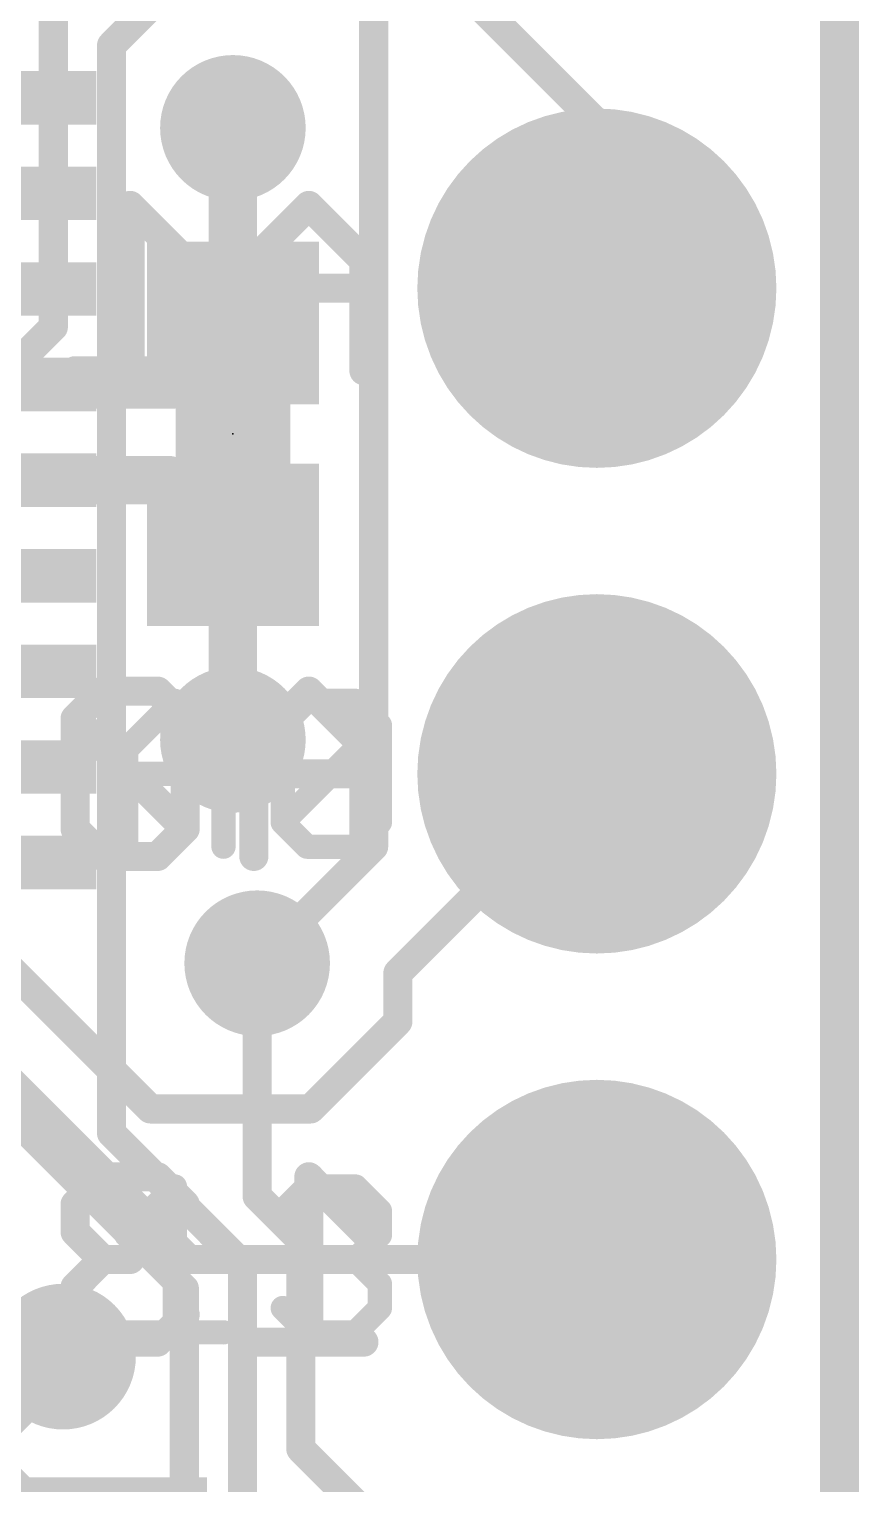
# Model space of a CAD drawing. Extents: x -33 to 74, y -20 to 37.
# Drawn here: x 13.54 to 17.88, y 7.72 to 15.32 of the extents above; entities that cross this region are included whole.
import ezdxf

# ---------------------------------------------------------------- set-up
doc = ezdxf.new("R2010")
doc.units = 0
for name, color, linetype in [('1', 12, 'CONTINUOUS'), ('16', 132, 'CONTINUOUS'), ('17', 110, 'CONTINUOUS'), ('18', 110, 'CONTINUOUS'), ('20', 53, 'CONTINUOUS'), ('21', 41, 'CONTINUOUS'), ('22', 40, 'CONTINUOUS'), ('23', 53, 'CONTINUOUS'), ('51', 53, 'CONTINUOUS')]:
    doc.layers.add(name, color=color, linetype=linetype)

# ---------------------------------------------------------------- blocks, each defined once
blk = doc.blocks.new('RECT')
blk.add_solid([(-0.5, -0.5), (0.5, -0.5), (-0.5, 0.5), (0.5, 0.5)])
blk = doc.blocks.new('ROUNDP')
at = {"const_width": 0.5}
blk.add_lwpolyline([(0, -0.25, 1), (0, 0.25, 1), (0, -0.25)], format="xyb", dxfattribs=at)
blk = doc.blocks.new('ROUNDV')
at = {"const_width": 0.5}
blk.add_lwpolyline([(0, -0.25, 1), (0, 0.25, 1), (0, -0.25)], format="xyb", dxfattribs=at)

msp = doc.modelspace()

# ---------------------------------------------------------------- linework, layer by layer
at = {"layer": '1'}
for points, const_width in [([(15.3416, 11.049), (15.3416, 20.2184)], 0.1524), ([(14.605, 13.788), (14.605, 14.8082)], 0.254), ([(14.605, 13.788), (14.283, 13.466)], 0.254), ([(14.283, 13.466), (13.14, 13.466)], 0.254), ([(13.14, 12.966), (14.267, 12.966)], 0.254), ([(14.267, 12.966), (14.605, 12.628)], 0.254), ([(14.605, 11.6078), (14.605, 12.628)], 0.254), ([(15.4686, 10.3886), (16.51, 11.43)], 0.1524), ([(14.732, 10.4394), (15.3416, 11.049)], 0.1524), ([(13.4112, 10.4394), (14.1732, 9.6774)], 0.1524), ([(15.4686, 10.1346), (15.4686, 10.3886)], 0.1524), ([(14.3764, 8.89), (13.1318, 10.1346)], 0.1524), ([(15.0114, 9.6774), (15.4686, 10.1346)], 0.1524), ([(14.1732, 9.6774), (15.0114, 9.6774)], 0.1524), ([(16.51, 8.89), (14.3764, 8.89)], 0.1524), ([(13.716, 8.382), (13.1445, 7.8105)], 0.254)]:
    msp.add_lwpolyline(points, dxfattribs=dict(at, const_width=const_width))
for points, const_width in [([(14.6685, 14.8082, 1), (14.5415, 14.8082)], 0.127), ([(14.5415, 13.788, 1), (14.6685, 13.788)], 0.127), ([(14.6499, 13.7431, 1), (14.5601, 13.8329)], 0.127), ([(14.2381, 13.5109, 1), (14.3279, 13.4211)], 0.127), ([(14.283, 13.4025, 1), (14.283, 13.5295)], 0.127), ([(14.3119, 13.0109, 1), (14.2221, 12.9211)], 0.127), ([(14.267, 12.9025, 1), (14.267, 13.0295)], 0.127), ([(14.6685, 12.628, 1), (14.5415, 12.628)], 0.127), ([(14.5601, 12.5831, 1), (14.6499, 12.6729)], 0.127), ([(14.5415, 11.6078, 1), (14.6685, 11.6078)], 0.127), ([(16.5369, 11.4031, 1), (16.4831, 11.4569)], 0.0762), ([(15.3685, 11.0221, 1), (15.3147, 11.0759)], 0.0762), ([(15.3035, 11.049, 1), (15.3797, 11.049)], 0.0762), ([(14.7051, 10.4663, 1), (14.7589, 10.4125)], 0.0762), ([(15.5067, 10.3886, 1), (15.4305, 10.3886)], 0.0762), ([(15.4417, 10.4155, 1), (15.4955, 10.3617)], 0.0762), ([(15.4955, 10.1077, 1), (15.4417, 10.1615)], 0.0762), ([(15.4305, 10.1346, 1), (15.5067, 10.1346)], 0.0762), ([(14.1732, 9.7155, 1), (14.1732, 9.6393)], 0.0762), ([(14.1463, 9.6505, 1), (14.2001, 9.7043)], 0.0762), ([(14.9845, 9.7043, 1), (15.0383, 9.6505)], 0.0762), ([(15.0114, 9.6393, 1), (15.0114, 9.7155)], 0.0762), ([(14.3764, 8.9281, 1), (14.3764, 8.8519)], 0.0762), ([(14.3495, 8.8631, 1), (14.4033, 8.9169)], 0.0762), ([(16.51, 8.8519, 1), (16.51, 8.9281)], 0.0762), ([(13.7609, 8.3371, 1), (13.6711, 8.4269)], 0.127)]:
    msp.add_lwpolyline(points, format="xyb", dxfattribs=dict(at, const_width=const_width))
at = {"layer": '16', "const_width": 0.1524}
for points in [[(16.51, 14.8336), (14.859, 16.4846)], [(14.605, 15.875), (13.97, 15.24)], [(13.6652, 13.7668), (13.6652, 15.7988)], [(13.97, 9.5504), (13.97, 15.24)], [(16.51, 13.97), (16.51, 14.8336)], [(11.938, 12.0396), (13.6652, 13.7668)], [(14.732, 10.4394), (14.732, 9.2202)], [(14.351, 8.7376), (12.9794, 10.1092)], [(14.6558, 8.8646), (13.97, 9.5504)], [(14.732, 9.2202), (14.9606, 8.9916)], [(14.9606, 7.8994), (14.9606, 8.9916)], [(14.6558, 5.6642), (14.6558, 8.8646)], [(14.351, 4.6482), (14.351, 8.7376)], [(13.8684, 7.3152), (13.0048, 8.1788)], [(14.9606, 7.8994), (16.51, 6.35)]]:
    msp.add_lwpolyline(points, dxfattribs=at)
at = {"layer": '16', "const_width": 0.0762}
for points in [[(14.0081, 15.24, 1), (13.9319, 15.24)], [(13.9431, 15.2669, 1), (13.9969, 15.2131)], [(16.5481, 14.8336, 1), (16.4719, 14.8336)], [(16.4831, 14.8067, 1), (16.5369, 14.8605)], [(16.4719, 13.97, 1), (16.5481, 13.97)], [(13.6271, 13.7668, 1), (13.7033, 13.7668)], [(13.6921, 13.7399, 1), (13.6383, 13.7937)], [(14.7701, 10.4394, 1), (14.6939, 10.4394)], [(13.9319, 9.5504, 1), (14.0081, 9.5504)], [(13.9969, 9.5773, 1), (13.9431, 9.5235)], [(14.7589, 9.2471, 1), (14.7051, 9.1933)], [(14.6939, 9.2202, 1), (14.7701, 9.2202)], [(14.9987, 8.9916, 1), (14.9225, 8.9916)], [(14.9337, 8.9647, 1), (14.9875, 9.0185)], [(14.6939, 8.8646, 1), (14.6177, 8.8646)], [(14.6289, 8.8377, 1), (14.6827, 8.8915)], [(14.3891, 8.7376, 1), (14.3129, 8.7376)], [(14.3241, 8.7107, 1), (14.3779, 8.7645)], [(14.9225, 7.8994, 1), (14.9987, 7.8994)], [(14.9875, 7.9263, 1), (14.9337, 7.8725)]]:
    msp.add_lwpolyline(points, format="xyb", dxfattribs=at)
at = {"layer": '20', "const_width": 0.2032}
msp.add_lwpolyline([(17.78, 33.02), (17.78, 0)], dxfattribs=at)
at = {"layer": '21'}
for points, const_width in [([(14.5745, 13.208), (14.6355, 13.208)], 0.4064), ([(14.0473, 11.5574), (14.3016, 11.8117)], 0.127), ([(14.3016, 11.8117), (14.5558, 11.5574)], 0.127), ([(14.8659, 11.6845), (14.993, 11.8117)], 0.127), ([(14.993, 11.8117), (15.2472, 11.8117)], 0.127), ([(15.2472, 11.8117), (15.3744, 11.6845)], 0.127), ([(14.8659, 11.1761), (14.8659, 11.6845)], 0.127), ([(14.8659, 11.1761), (15.3744, 11.6845)], 0.127), ([(15.3744, 11.6845), (15.3744, 11.1761)], 0.127), ([(14.0473, 11.049), (14.0473, 11.5574)], 0.127), ([(14.5558, 11.5574), (14.5558, 11.049)], 0.127), ([(14.0473, 11.4303), (14.5558, 11.4303)], 0.127), ([(14.993, 11.049), (14.8659, 11.1761)], 0.127), ([(15.3744, 11.1761), (15.2472, 11.049)], 0.127), ([(15.2472, 11.049), (14.993, 11.049)], 0.127), ([(14.0473, 9.0174), (14.3016, 9.2717)], 0.127), ([(14.3016, 9.2717), (14.3016, 8.509)], 0.127), ([(14.8659, 9.1445), (14.993, 9.2717)], 0.127), ([(14.993, 9.2717), (15.2472, 9.2717)], 0.127), ([(15.2472, 9.2717), (15.3744, 9.1445)], 0.127), ([(15.3744, 9.1445), (15.3744, 9.0174)], 0.127), ([(15.3744, 9.0174), (15.2472, 8.8903)], 0.127), ([(15.2472, 8.8903), (15.1201, 8.8903)], 0.127), ([(15.2472, 8.8903), (15.3744, 8.7632)], 0.127), ([(15.3744, 8.7632), (15.3744, 8.6361)], 0.127), ([(14.993, 8.509), (14.8659, 8.6361)], 0.127), ([(15.3744, 8.6361), (15.2472, 8.509)], 0.127), ([(14.0473, 8.509), (14.5558, 8.509)], 0.127), ([(15.2472, 8.509), (14.993, 8.509)], 0.127)]:
    msp.add_lwpolyline(points, dxfattribs=dict(at, const_width=const_width))
for points, const_width in [([(14.5745, 13.3096, 1), (14.5745, 13.1064)], 0.2032), ([(14.6355, 13.1064, 1), (14.6355, 13.3096)], 0.2032), ([(14.324, 11.8341, 1), (14.2791, 11.7892)], 0.0635), ([(14.324, 11.7892, 1), (14.2791, 11.8341)], 0.0635), ([(14.993, 11.8434, 1), (14.993, 11.7799)], 0.0635), ([(15.0155, 11.7892, 1), (14.9706, 11.8341)], 0.0635), ([(15.2697, 11.8341, 1), (15.2248, 11.7892)], 0.0635), ([(15.2472, 11.7799, 1), (15.2472, 11.8434)], 0.0635), ([(14.8977, 11.6845, 1), (14.8342, 11.6845)], 0.0635), ([(14.8435, 11.707, 1), (14.8884, 11.6621)], 0.0635), ([(15.4061, 11.6845, 1), (15.3426, 11.6845)], 0.0635), ([(15.3968, 11.6621, 1), (15.3519, 11.707)], 0.0635), ([(15.3519, 11.6621, 1), (15.3968, 11.707)], 0.0635), ([(14.0791, 11.5574, 1), (14.0156, 11.5574)], 0.0635), ([(14.0249, 11.5799, 1), (14.0698, 11.535)], 0.0635), ([(14.5875, 11.5574, 1), (14.524, 11.5574)], 0.0635), ([(14.5333, 11.535, 1), (14.5782, 11.5799)], 0.0635), ([(14.0473, 11.4621, 1), (14.0473, 11.3986)], 0.0635), ([(14.5558, 11.3986, 1), (14.5558, 11.4621)], 0.0635), ([(14.8342, 11.1761, 1), (14.8977, 11.1761)], 0.0635), ([(14.8884, 11.1986, 1), (14.8435, 11.1537)], 0.0635), ([(14.8435, 11.1986, 1), (14.8884, 11.1537)], 0.0635), ([(15.3426, 11.1761, 1), (15.4061, 11.1761)], 0.0635), ([(15.3968, 11.1537, 1), (15.3519, 11.1986)], 0.0635), ([(14.993, 11.0808, 1), (14.993, 11.0173)], 0.0635), ([(15.2472, 11.0173, 1), (15.2472, 11.0808)], 0.0635), ([(14.0156, 11.049, 1), (14.0791, 11.049)], 0.0635), ([(14.524, 11.049, 1), (14.5875, 11.049)], 0.0635), ([(14.9706, 11.0265, 1), (15.0155, 11.0715)], 0.0635), ([(15.2248, 11.0715, 1), (15.2697, 11.0265)], 0.0635), ([(14.3333, 9.2717, 1), (14.2698, 9.2717)], 0.0635), ([(14.324, 9.2492, 1), (14.2791, 9.2941)], 0.0635), ([(14.993, 9.3034, 1), (14.993, 9.2399)], 0.0635), ([(15.0155, 9.2492, 1), (14.9706, 9.2941)], 0.0635), ([(15.2697, 9.2941, 1), (15.2248, 9.2492)], 0.0635), ([(15.2472, 9.2399, 1), (15.2472, 9.3034)], 0.0635), ([(15.4061, 9.1445, 1), (15.3426, 9.1445)], 0.0635), ([(14.8435, 9.167, 1), (14.8884, 9.1221)], 0.0635), ([(15.3519, 9.1221, 1), (15.3968, 9.167)], 0.0635), ([(14.0249, 9.0399, 1), (14.0698, 8.995)], 0.0635), ([(15.3968, 8.995, 1), (15.3519, 9.0399)], 0.0635), ([(15.3426, 9.0174, 1), (15.4061, 9.0174)], 0.0635), ([(15.1201, 8.9221, 1), (15.1201, 8.8586)], 0.0635), ([(15.2697, 8.9128, 1), (15.2248, 8.8679)], 0.0635), ([(15.2248, 8.9128, 1), (15.2697, 8.8679)], 0.0635), ([(15.2472, 8.8586, 1), (15.2472, 8.9221)], 0.0635), ([(15.4061, 8.7632, 1), (15.3426, 8.7632)], 0.0635), ([(15.3519, 8.7408, 1), (15.3968, 8.7857)], 0.0635), ([(14.8884, 8.6586, 1), (14.8435, 8.6137)], 0.0635), ([(15.3968, 8.6137, 1), (15.3519, 8.6586)], 0.0635), ([(15.3426, 8.6361, 1), (15.4061, 8.6361)], 0.0635), ([(14.0473, 8.5408, 1), (14.0473, 8.4772)], 0.0635), ([(14.2698, 8.509, 1), (14.3333, 8.509)], 0.0635), ([(14.5558, 8.4772, 1), (14.5558, 8.5408)], 0.0635), ([(14.993, 8.5408, 1), (14.993, 8.4772)], 0.0635), ([(14.9706, 8.4865, 1), (15.0155, 8.5315)], 0.0635), ([(15.2248, 8.5315, 1), (15.2697, 8.4865)], 0.0635), ([(15.2472, 8.4772, 1), (15.2472, 8.5408)], 0.0635)]:
    msp.add_lwpolyline(points, format="xyb", dxfattribs=dict(at, const_width=const_width))
at = {"layer": '22', "const_width": 0.0762}
for points in [[(14.0941, 14.4295, 1), (14.0402, 14.3756)], [(14.1053, 14.4025, 1), (14.0291, 14.4025)], [(15.0296, 14.4295, 1), (14.9757, 14.3756)], [(15.0296, 14.3756, 1), (14.9757, 14.4295)], [(14.3283, 14.0875, 1), (14.3822, 14.1414)], [(14.6876, 14.1414, 1), (14.7415, 14.0875)], [(14.7527, 14.1144, 1), (14.6765, 14.1144)], [(15.3289, 14.1144, 1), (15.2527, 14.1144)], [(15.2639, 14.0875, 1), (15.3177, 14.1414)], [(14.7146, 14.0085, 1), (14.7146, 13.9323)], [(15.2908, 13.9323, 1), (15.2908, 14.0085)], [(13.7791, 13.5763, 1), (13.7791, 13.5001)], [(14.0291, 13.5382, 1), (14.1053, 13.5382)], [(14.3553, 13.5001, 1), (14.3553, 13.5763)], [(14.6765, 13.5382, 1), (14.7527, 13.5382)], [(15.2527, 13.5382, 1), (15.3289, 13.5382)], [(13.9231, 11.9006, 1), (13.9231, 11.8244)], [(13.9501, 11.8356, 1), (13.8962, 11.8895)], [(14.2382, 11.8895, 1), (14.1843, 11.8356)], [(14.2112, 11.8244, 1), (14.2112, 11.9006)], [(15.0296, 11.8895, 1), (14.9757, 11.8356)], [(15.0296, 11.8356, 1), (14.9757, 11.8895)], [(13.806, 11.7454, 1), (13.7521, 11.6915)], [(13.8172, 11.7185, 1), (13.741, 11.7185)], [(14.3934, 11.7185, 1), (14.3172, 11.7185)], [(13.7521, 11.7454, 1), (13.806, 11.6915)], [(14.3283, 11.6915, 1), (14.3822, 11.7454)], [(14.7527, 11.5744, 1), (14.6765, 11.5744)], [(15.3289, 11.5744, 1), (15.2527, 11.5744)], [(14.6876, 11.6014, 1), (14.7415, 11.5475)], [(15.2639, 11.5475, 1), (15.3177, 11.6014)], [(14.7146, 11.4685, 1), (14.7146, 11.3923)], [(15.2908, 11.3923, 1), (15.2908, 11.4685)], [(13.806, 11.1692, 1), (13.7521, 11.1153)], [(14.3822, 11.1153, 1), (14.3283, 11.1692)], [(14.3283, 11.1153, 1), (14.3822, 11.1692)], [(13.741, 11.1423, 1), (13.8172, 11.1423)], [(14.3172, 11.1423, 1), (14.3934, 11.1423)], [(13.9231, 11.0363, 1), (13.9231, 10.9601)], [(13.8962, 10.9713, 1), (13.9501, 11.0251)], [(14.1843, 11.0251, 1), (14.2382, 10.9713)], [(14.2112, 10.9601, 1), (14.2112, 11.0363)], [(14.6765, 10.9982, 1), (14.7527, 10.9982)], [(15.2527, 10.9982, 1), (15.3289, 10.9982)], [(13.9231, 9.3606, 1), (13.9231, 9.2844)], [(13.9501, 9.2956, 1), (13.8962, 9.3495)], [(14.2382, 9.3495, 1), (14.1843, 9.2956)], [(14.2112, 9.2844, 1), (14.2112, 9.3606)], [(15.0296, 9.3495, 1), (14.9757, 9.2956)], [(15.0408, 9.3225, 1), (14.9646, 9.3225)], [(13.7521, 9.2054, 1), (13.806, 9.1515)], [(13.8172, 9.1785, 1), (13.741, 9.1785)], [(14.3283, 9.1515, 1), (14.3822, 9.2054)], [(13.806, 9.0614, 1), (13.7521, 9.0075)], [(13.741, 9.0344, 1), (13.8172, 9.0344)], [(15.2639, 9.0075, 1), (15.3177, 9.0614)], [(13.9231, 8.9285, 1), (13.9231, 8.8523)], [(13.9501, 8.8634, 1), (13.8962, 8.9173)], [(13.8962, 8.8634, 1), (13.9501, 8.9173)], [(14.0672, 8.8523, 1), (14.0672, 8.9285)], [(13.7521, 8.7733, 1), (13.806, 8.7194)], [(13.8172, 8.7463, 1), (13.741, 8.7463)], [(13.806, 8.6292, 1), (13.7521, 8.5753)], [(14.3822, 8.5753, 1), (14.3283, 8.6292)], [(13.741, 8.6023, 1), (13.8172, 8.6023)], [(13.9231, 8.4963, 1), (13.9231, 8.4201)], [(13.8962, 8.4313, 1), (13.9501, 8.4851)], [(14.1843, 8.4851, 1), (14.2382, 8.4313)], [(14.2112, 8.4201, 1), (14.2112, 8.4963)], [(14.7146, 8.4963, 1), (14.7146, 8.4201)], [(15.2908, 8.4201, 1), (15.2908, 8.4963)], [(14.9646, 8.4582, 1), (15.0408, 8.4582)]]:
    msp.add_lwpolyline(points, format="xyb", dxfattribs=at)
at = {"layer": '22', "const_width": 0.1524}
for points in [[(14.3553, 14.1144), (14.0672, 14.4025)], [(14.0672, 14.4025), (14.0672, 13.5382)], [(15.0027, 14.4025), (14.7146, 14.1144)], [(15.2908, 14.1144), (15.0027, 14.4025)], [(14.7146, 14.1144), (14.7146, 13.5382)], [(15.2908, 13.5382), (15.2908, 14.1144)], [(15.2908, 13.9704), (14.7146, 13.9704)], [(14.3553, 13.5382), (13.7791, 13.5382)], [(13.9231, 11.8625), (13.7791, 11.7185)], [(14.2112, 11.8625), (13.9231, 11.8625)], [(14.3553, 11.7185), (14.2112, 11.8625)], [(15.0027, 11.8625), (14.7146, 11.5744)], [(15.2908, 11.5744), (15.0027, 11.8625)], [(13.7791, 11.7185), (13.7791, 11.1423)], [(14.3553, 11.1423), (13.7791, 11.7185)], [(14.3553, 11.1423), (14.3553, 11.7185)], [(14.7146, 11.5744), (14.7146, 10.9982)], [(15.2908, 10.9982), (15.2908, 11.5744)], [(15.2908, 11.4304), (14.7146, 11.4304)], [(13.7791, 11.1423), (13.9231, 10.9982)], [(14.2112, 10.9982), (14.3553, 11.1423)], [(13.9231, 10.9982), (14.2112, 10.9982)], [(13.9231, 9.3225), (13.7791, 9.1785)], [(14.2112, 9.3225), (13.9231, 9.3225)], [(14.3553, 9.1785), (14.2112, 9.3225)], [(15.2908, 9.0344), (15.0027, 9.3225)], [(15.0027, 9.3225), (15.0027, 8.4582)], [(13.7791, 9.1785), (13.7791, 9.0344)], [(13.7791, 9.0344), (13.9231, 8.8904)], [(13.9231, 8.8904), (13.7791, 8.7463)], [(13.9231, 8.8904), (14.0672, 8.8904)], [(13.7791, 8.7463), (13.7791, 8.6023)], [(13.7791, 8.6023), (13.9231, 8.4582)], [(14.2112, 8.4582), (14.3553, 8.6023)], [(13.9231, 8.4582), (14.2112, 8.4582)], [(15.2908, 8.4582), (14.7146, 8.4582)]]:
    msp.add_lwpolyline(points, dxfattribs=at)
at = {"layer": '23'}
msp.add_point((14.605, 13.208), dxfattribs=at)
at = {"layer": '51', "const_width": 0.1524}
for points in [[(14.381, 12.963), (14.381, 13.453)], [(14.829, 13.453), (14.829, 12.963)]]:
    msp.add_lwpolyline(points, dxfattribs=at)
at = {"layer": '51', "const_width": 0.0762}
for points in [[(14.4191, 13.453, 1), (14.3429, 13.453)], [(14.8671, 13.453, 1), (14.7909, 13.453)], [(14.3429, 12.963, 1), (14.4191, 12.963)], [(14.7909, 12.963, 1), (14.8671, 12.963)]]:
    msp.add_lwpolyline(points, format="xyb", dxfattribs=at)

# ---------------------------------------------------------------- block references
at = {"layer": '1', "xscale": 1.5, "yscale": 0.28}
for p in [(13.14, 14.966), (13.14, 14.466), (13.14, 13.966), (13.14, 13.466), (13.14, 12.966), (13.14, 12.466), (13.14, 11.966), (13.14, 11.466), (13.14, 10.966)]:
    msp.add_blockref('RECT', p, dxfattribs=at)
at = {"layer": '1', "xscale": 0.85, "yscale": 0.9, "rotation": 90}
for p in [(14.605, 13.788), (14.605, 12.628)]:
    msp.add_blockref('RECT', p, dxfattribs=at)
at = {"layer": '1', "xscale": 1.1, "rotation": 90}
msp.add_blockref('RECT', (13.97, 7.2), dxfattribs=at)
at = {"layer": '17', "xscale": 1.8796, "yscale": 1.8796}
for p in [(16.51, 13.97), (16.51, 13.97), (16.51, 11.43), (16.51, 11.43), (16.51, 8.89), (16.51, 8.89)]:
    msp.add_blockref('ROUNDP', p, dxfattribs=at)
at = {"layer": '18', "xscale": 0.762, "yscale": 0.762}
for p in [(14.605, 14.8082), (14.605, 14.8082), (14.605, 11.6078), (14.605, 11.6078), (14.732, 10.4394), (14.732, 10.4394), (13.716, 8.382), (13.716, 8.382)]:
    msp.add_blockref('ROUNDV', p, dxfattribs=at)
at = {"layer": '51', "xscale": 0.3, "yscale": 0.5999, "rotation": 90}
for p in [(14.6099, 13.6168), (14.6099, 12.804)]:
    msp.add_blockref('RECT', p, dxfattribs=at)

doc.saveas('drawing.dxf')
